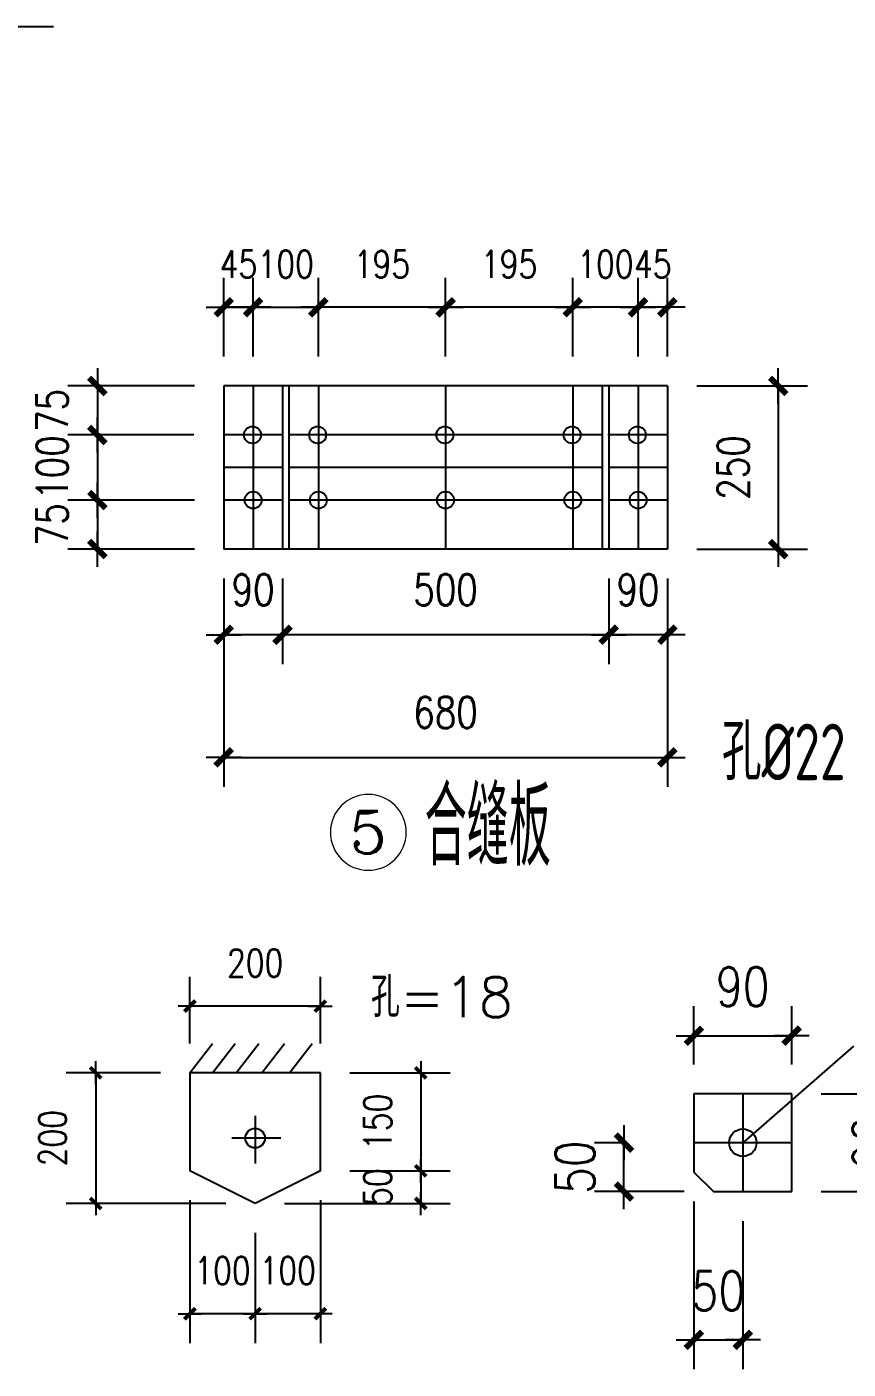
# Model space of a CAD drawing. Header units: millimetres. Extents: x 2451220 to 4527627, y -5186613 to -1639140.
# Drawn here: x 2503333 to 2505851, y -1784769 to -1780656 of the extents above; entities that cross this region are included whole.
import ezdxf
from ezdxf.enums import TextEntityAlignment as Align

# ---------------------------------------------------------------- set-up
doc = ezdxf.new("R2010")
doc.units = ezdxf.units.MM
doc.header["$LTSCALE"] = 1000
doc.header["$PDMODE"] = 34
doc.linetypes.add('CENTER', pattern=[50.8, 31.75, -6.35, 6.35, -6.35])
doc.layers.add('轴线层', color=1, linetype='CENTER', lineweight=15)
doc.layers.add('钢架', color=7, linetype='Continuous', lineweight=25)
doc.styles.add('COMPLEX', font='COMPLEX')
doc.styles.add('DIM_FONT', font='simplex.shx', dxfattribs={"width": 0.8, "bigfont": 'hztxt.shx'})
doc.styles.add('hz', font='gbenor.shx', dxfattribs={"width": 0.75, "height": 100, "bigfont": 'gbcbig.shx'})
doc.styles.get("Standard").update_dxf_attribs({"font": 'txt', "bigfont": 'gbcbig.shx'})
doc.styles.add('TSSD_Label', font='Tssdeng.shx', dxfattribs={"width": 0.7, "bigfont": 'hztxt.shx'})
doc.dimstyles.new('WGH(2)', dxfattribs={"dimscale": 1.2, "dimtxt": 100, "dimasz": 0.5, "dimexe": 75, "dimexo": 75, "dimgap": 75, "dimtad": 1, "dimdec": 0, "dimlfac": 0.5, "dimzin": 0, "dimdsep": 46, "dimtxsty": 'DIM_FONT', "dimblk1": '_DIMX', "dimblk2": '_DIMX', "dimsah": 1, "dimcen": 0.09, "dimclrd": 3, "dimclre": 3, "dimclrt": 7, "dimadec": 0, "dimazin": 0, "dimtfac": 1, "dimtdec": 0, "dimtix": 1, "dimtmove": 2, "dimatfit": 3, "dimldrblk": '_DIMX', "dimfxl": 1, "dimtolj": 1, "dimtzin": 0, "dimarcsym": 0})
doc.dimstyles.new('WGH(3)', dxfattribs={"dimscale": 1.2, "dimtxt": 100, "dimasz": 0.3, "dimexe": 75, "dimexo": 75, "dimgap": 75, "dimtad": 1, "dimdec": 0, "dimlfac": 0.333333, "dimzin": 0, "dimdsep": 46, "dimtxsty": 'DIM_FONT', "dimblk1": '_DIMX', "dimblk2": '_DIMX', "dimsah": 1, "dimcen": 0.09, "dimclrd": 3, "dimclre": 3, "dimclrt": 7, "dimazin": 0, "dimtfac": 1, "dimtdec": 0, "dimtix": 1, "dimtmove": 2, "dimatfit": 3, "dimldrblk": '_DIMX', "dimfxl": 1, "dimtolj": 1, "dimtzin": 0, "dimarcsym": 0})

# ---------------------------------------------------------------- blocks, each defined once
blk = doc.blocks.new('_DIMX')
blk.add_line((-150, 0), (150, 0))
at = {"const_width": 50}
blk.add_lwpolyline([(-70, -70), (70, 70)], dxfattribs=at)
blk = doc.blocks.new('*D2990')
at = {"color": 3, "lineweight": -2}
for p, q in [((2505207.1, -1781666.4), (2505207.1, -1781425.6)), ((2505297.1, -1781666.4), (2505297.1, -1781425.6)), ((2505206.8, -1781515.6), (2505206.4, -1781515.6)), ((2505297.1, -1781515.6), (2505207.1, -1781515.6)), ((2505297.5, -1781515.6), (2505297.8, -1781515.6))]:
    blk.add_line(p, q, dxfattribs=at)
at = {"layer": 'Defpoints', "color": 0}
for p in [(2505207.1, -1781515.6), (2505207.1, -1781756.4), (2505297.1, -1781756.4)]:
    blk.add_point(p, dxfattribs=at)
at = {"color": 3, "lineweight": -2, "xscale": 0.36, "yscale": 0.36, "zscale": 0.36}
blk.add_blockref('_DIMX', (2505207.1, -1781515.6), dxfattribs=at)
at = {"color": 3, "lineweight": -2, "xscale": 0.36, "yscale": 0.36, "zscale": 0.36, "rotation": 180}
blk.add_blockref('_DIMX', (2505297.1, -1781515.6), dxfattribs=at)
at = {"color": 7, "insert": (2505252.1, -1781383.6), "char_height": 84, "attachment_point": 5, "style": 'DIM_FONT'}
blk.add_mtext('\\A1;45', dxfattribs=at)
blk = doc.blocks.new('*D2991')
at = {"color": 3, "lineweight": -2}
for p, q in [((2505007.1, -1781666.4), (2505007.1, -1781425.6)), ((2505207.1, -1781576.4), (2505207.1, -1781425.6)), ((2505006.8, -1781515.6), (2505006.4, -1781515.6)), ((2505207.1, -1781515.6), (2505007.1, -1781515.6)), ((2505207.5, -1781515.6), (2505207.8, -1781515.6))]:
    blk.add_line(p, q, dxfattribs=at)
at = {"layer": 'Defpoints', "color": 0}
for p in [(2505007.1, -1781515.6), (2505207.1, -1781666.4), (2505007.1, -1781756.4)]:
    blk.add_point(p, dxfattribs=at)
at = {"color": 3, "lineweight": -2, "xscale": 0.36, "yscale": 0.36, "zscale": 0.36}
blk.add_blockref('_DIMX', (2505007.1, -1781515.6), dxfattribs=at)
at = {"color": 3, "lineweight": -2, "xscale": 0.36, "yscale": 0.36, "zscale": 0.36, "rotation": 180}
blk.add_blockref('_DIMX', (2505207.1, -1781515.6), dxfattribs=at)
at = {"color": 7, "insert": (2505107.1, -1781383.6), "char_height": 84, "attachment_point": 5, "style": 'DIM_FONT'}
blk.add_mtext('\\A1;100', dxfattribs=at)
blk = doc.blocks.new('*D2992')
at = {"color": 3, "lineweight": -2}
for p, q in [((2504617.1, -1781666.4), (2504617.1, -1781425.6)), ((2505007.1, -1781666.4), (2505007.1, -1781425.6)), ((2505006.8, -1781515.6), (2504617.5, -1781515.6))]:
    blk.add_line(p, q, dxfattribs=at)
at = {"layer": 'Defpoints', "color": 0}
for p in [(2504617.1, -1781515.6), (2504617.1, -1781756.4), (2505007.1, -1781756.4)]:
    blk.add_point(p, dxfattribs=at)
at = {"color": 3, "lineweight": -2, "xscale": 0.36, "yscale": 0.36, "zscale": 0.36, "rotation": 180}
blk.add_blockref('_DIMX', (2504617.1, -1781515.6), dxfattribs=at)
at = {"color": 3, "lineweight": -2, "xscale": 0.36, "yscale": 0.36, "zscale": 0.36}
blk.add_blockref('_DIMX', (2505007.1, -1781515.6), dxfattribs=at)
at = {"color": 7, "insert": (2504812.1, -1781383.6), "char_height": 84, "attachment_point": 5, "style": 'DIM_FONT'}
blk.add_mtext('\\A1;195', dxfattribs=at)
blk = doc.blocks.new('*D2993')
at = {"color": 3, "lineweight": -2}
for p, q in [((2503937.1, -1781666.4), (2503937.1, -1781425.6)), ((2504027.1, -1781666.4), (2504027.1, -1781425.6)), ((2503936.8, -1781515.6), (2503936.4, -1781515.6)), ((2504027.1, -1781515.6), (2503937.1, -1781515.6)), ((2504027.5, -1781515.6), (2504027.8, -1781515.6))]:
    blk.add_line(p, q, dxfattribs=at)
at = {"layer": 'Defpoints', "color": 0}
for p in [(2503937.1, -1781515.6), (2503937.1, -1781756.4), (2504027.1, -1781756.4)]:
    blk.add_point(p, dxfattribs=at)
at = {"color": 3, "lineweight": -2, "xscale": 0.36, "yscale": 0.36, "zscale": 0.36}
blk.add_blockref('_DIMX', (2503937.1, -1781515.6), dxfattribs=at)
at = {"color": 3, "lineweight": -2, "xscale": 0.36, "yscale": 0.36, "zscale": 0.36, "rotation": 180}
blk.add_blockref('_DIMX', (2504027.1, -1781515.6), dxfattribs=at)
at = {"color": 7, "insert": (2503982.1, -1781383.6), "char_height": 84, "attachment_point": 5, "style": 'DIM_FONT'}
blk.add_mtext('\\A1;45', dxfattribs=at)
blk = doc.blocks.new('*D2994')
at = {"color": 3, "lineweight": -2}
for p, q in [((2505387.1, -1781756.4), (2505726.9, -1781756.4)), ((2505636.9, -1781756.8), (2505636.9, -1782256.1)), ((2505387.1, -1782256.4), (2505726.9, -1782256.4))]:
    blk.add_line(p, q, dxfattribs=at)
at = {"layer": 'Defpoints', "color": 0}
for p in [(2505297.1, -1781756.4), (2505297.1, -1782256.4), (2505636.9, -1782256.4)]:
    blk.add_point(p, dxfattribs=at)
at = {"color": 3, "lineweight": -2, "xscale": 0.36, "yscale": 0.36, "zscale": 0.36}
for p, rotation in [((2505636.9, -1781756.4), 90), ((2505636.9, -1782256.4), 270)]:
    blk.add_blockref('_DIMX', p, dxfattribs=dict(at, rotation=rotation))
at = {"color": 7, "insert": (2505498.9, -1782006.4), "char_height": 96, "attachment_point": 5, "rotation": 90, "style": 'DIM_FONT'}
blk.add_mtext('\\A1;250', dxfattribs=at)
blk = doc.blocks.new('*D960')
at = {"color": 3, "lineweight": -2}
for p, q in [((2505117.1, -1782346.4), (2505117.1, -1782608.8)), ((2505297.1, -1782346.4), (2505297.1, -1782608.8)), ((2505116.8, -1782518.8), (2505116.4, -1782518.8)), ((2505297.1, -1782518.8), (2505117.1, -1782518.8)), ((2505297.5, -1782518.8), (2505297.8, -1782518.8))]:
    blk.add_line(p, q, dxfattribs=at)
at = {"layer": 'Defpoints', "color": 0}
for p in [(2505117.1, -1782256.4), (2505297.1, -1782256.4), (2505117.1, -1782518.8)]:
    blk.add_point(p, dxfattribs=at)
at = {"color": 3, "lineweight": -2, "xscale": 0.36, "yscale": 0.36, "zscale": 0.36}
blk.add_blockref('_DIMX', (2505117.1, -1782518.8), dxfattribs=at)
at = {"color": 3, "lineweight": -2, "xscale": 0.36, "yscale": 0.36, "zscale": 0.36, "rotation": 180}
blk.add_blockref('_DIMX', (2505297.1, -1782518.8), dxfattribs=at)
at = {"color": 7, "insert": (2505207.1, -1782380.8), "char_height": 96, "attachment_point": 5, "style": 'DIM_FONT'}
blk.add_mtext('\\A1;90', dxfattribs=at)
blk = doc.blocks.new('*D2995')
at = {"color": 3, "lineweight": -2}
for p, q in [((2504117.1, -1782346.4), (2504117.1, -1782608.8)), ((2505117.1, -1782346.4), (2505117.1, -1782608.8)), ((2505116.8, -1782518.8), (2504117.5, -1782518.8))]:
    blk.add_line(p, q, dxfattribs=at)
at = {"layer": 'Defpoints', "color": 0}
for p in [(2504117.1, -1782256.4), (2505117.1, -1782256.4), (2504117.1, -1782518.8)]:
    blk.add_point(p, dxfattribs=at)
at = {"color": 3, "lineweight": -2, "xscale": 0.36, "yscale": 0.36, "zscale": 0.36, "rotation": 180}
blk.add_blockref('_DIMX', (2504117.1, -1782518.8), dxfattribs=at)
at = {"color": 3, "lineweight": -2, "xscale": 0.36, "yscale": 0.36, "zscale": 0.36}
blk.add_blockref('_DIMX', (2505117.1, -1782518.8), dxfattribs=at)
at = {"color": 7, "insert": (2504617.1, -1782380.8), "char_height": 96, "attachment_point": 5, "style": 'DIM_FONT'}
blk.add_mtext('\\A1;500', dxfattribs=at)
blk = doc.blocks.new('*D2996')
at = {"color": 3, "lineweight": -2}
for p, q in [((2503937.1, -1782346.4), (2503937.1, -1782608.8)), ((2504117.1, -1782346.4), (2504117.1, -1782608.8)), ((2503936.8, -1782518.8), (2503936.4, -1782518.8)), ((2504117.1, -1782518.8), (2503937.1, -1782518.8)), ((2504117.5, -1782518.8), (2504117.8, -1782518.8))]:
    blk.add_line(p, q, dxfattribs=at)
at = {"layer": 'Defpoints', "color": 0}
for p in [(2503937.1, -1782256.4), (2504117.1, -1782256.4), (2503937.1, -1782518.8)]:
    blk.add_point(p, dxfattribs=at)
at = {"color": 3, "lineweight": -2, "xscale": 0.36, "yscale": 0.36, "zscale": 0.36}
blk.add_blockref('_DIMX', (2503937.1, -1782518.8), dxfattribs=at)
at = {"color": 3, "lineweight": -2, "xscale": 0.36, "yscale": 0.36, "zscale": 0.36, "rotation": 180}
blk.add_blockref('_DIMX', (2504117.1, -1782518.8), dxfattribs=at)
at = {"color": 7, "insert": (2504027.1, -1782380.8), "char_height": 96, "attachment_point": 5, "style": 'DIM_FONT'}
blk.add_mtext('\\A1;90', dxfattribs=at)
blk = doc.blocks.new('*D2997')
at = {"color": 3, "lineweight": -2}
for p, q in [((2503937.1, -1782346.4), (2503937.1, -1782984.5)), ((2505297.1, -1782346.4), (2505297.1, -1782984.5)), ((2503937.5, -1782894.5), (2505296.8, -1782894.5))]:
    blk.add_line(p, q, dxfattribs=at)
at = {"layer": 'Defpoints', "color": 0}
for p in [(2503937.1, -1782256.4), (2505297.1, -1782256.4), (2505297.1, -1782894.5)]:
    blk.add_point(p, dxfattribs=at)
at = {"color": 3, "lineweight": -2, "xscale": 0.36, "yscale": 0.36, "zscale": 0.36, "rotation": 180}
blk.add_blockref('_DIMX', (2503937.1, -1782894.5), dxfattribs=at)
at = {"color": 3, "lineweight": -2, "xscale": 0.36, "yscale": 0.36, "zscale": 0.36}
blk.add_blockref('_DIMX', (2505297.1, -1782894.5), dxfattribs=at)
at = {"color": 7, "insert": (2504617.1, -1782756.5), "char_height": 96, "attachment_point": 5, "style": 'DIM_FONT'}
blk.add_mtext('\\A1;680', dxfattribs=at)
blk = doc.blocks.new('*D961')
at = {"color": 3, "lineweight": -2}
for p, q in [((2503847.1, -1781756.4), (2503459.6, -1781756.4)), ((2503549.6, -1781756.1), (2503549.6, -1781755.7)), ((2503549.6, -1781756.4), (2503549.6, -1781906.7)), ((2503845, -1781906.7), (2503459.6, -1781906.7)), ((2503549.6, -1781907), (2503549.6, -1781907.4))]:
    blk.add_line(p, q, dxfattribs=at)
at = {"layer": 'Defpoints', "color": 0}
for p in [(2503937.1, -1781756.4), (2503549.6, -1781906.7), (2503935, -1781906.7)]:
    blk.add_point(p, dxfattribs=at)
at = {"color": 3, "lineweight": -2, "xscale": 0.36, "yscale": 0.36, "zscale": 0.36}
for p, rotation in [((2503549.6, -1781756.4), 270), ((2503549.6, -1781906.7), 90)]:
    blk.add_blockref('_DIMX', p, dxfattribs=dict(at, rotation=rotation))
at = {"color": 7, "insert": (2503411.6, -1781831.6), "char_height": 96, "attachment_point": 5, "rotation": 90, "style": 'DIM_FONT'}
blk.add_mtext('\\A1;75', dxfattribs=at)
blk = doc.blocks.new('*D2998')
at = {"color": 3, "lineweight": -2}
for p, q in [((2503845, -1781906.7), (2503459.6, -1781906.7)), ((2503549.6, -1781906.3), (2503549.6, -1781906)), ((2503549.6, -1781906.7), (2503549.6, -1782106.4)), ((2503847.1, -1782106.4), (2503459.6, -1782106.4)), ((2503549.6, -1782106.8), (2503549.6, -1782107.2))]:
    blk.add_line(p, q, dxfattribs=at)
at = {"layer": 'Defpoints', "color": 0}
for p in [(2503935, -1781906.7), (2503549.6, -1782106.4), (2503937.1, -1782106.4)]:
    blk.add_point(p, dxfattribs=at)
at = {"color": 3, "lineweight": -2, "xscale": 0.36, "yscale": 0.36, "zscale": 0.36}
for p, rotation in [((2503549.6, -1781906.7), 270), ((2503549.6, -1782106.4), 90)]:
    blk.add_blockref('_DIMX', p, dxfattribs=dict(at, rotation=rotation))
at = {"color": 7, "insert": (2503411.6, -1782006.6), "char_height": 96, "attachment_point": 5, "rotation": 90, "style": 'DIM_FONT'}
blk.add_mtext('\\A1;100', dxfattribs=at)
blk = doc.blocks.new('*D2999')
at = {"color": 3, "lineweight": -2}
for p, q in [((2503847.1, -1782106.4), (2503459.6, -1782106.4)), ((2503549.6, -1782106.1), (2503549.6, -1782105.7)), ((2503549.6, -1782106.4), (2503549.6, -1782256.4)), ((2503847.1, -1782256.4), (2503459.6, -1782256.4)), ((2503549.6, -1782256.8), (2503549.6, -1782257.2))]:
    blk.add_line(p, q, dxfattribs=at)
at = {"layer": 'Defpoints', "color": 0}
for p in [(2503937.1, -1782106.4), (2503549.6, -1782256.4), (2503937.1, -1782256.4)]:
    blk.add_point(p, dxfattribs=at)
at = {"color": 3, "lineweight": -2, "xscale": 0.36, "yscale": 0.36, "zscale": 0.36}
for p, rotation in [((2503549.6, -1782106.4), 270), ((2503549.6, -1782256.4), 90)]:
    blk.add_blockref('_DIMX', p, dxfattribs=dict(at, rotation=rotation))
at = {"color": 7, "insert": (2503411.6, -1782181.4), "char_height": 96, "attachment_point": 5, "rotation": 90, "style": 'DIM_FONT'}
blk.add_mtext('\\A1;75', dxfattribs=at)
blk = doc.blocks.new('*D3000')
at = {"color": 3, "lineweight": -2}
for p, q in [((2504027.1, -1781576.4), (2504027.1, -1781425.6)), ((2504227.1, -1781666.4), (2504227.1, -1781425.6)), ((2504026.8, -1781515.6), (2504026.4, -1781515.6)), ((2504027.1, -1781515.6), (2504227.1, -1781515.6)), ((2504227.5, -1781515.6), (2504227.8, -1781515.6))]:
    blk.add_line(p, q, dxfattribs=at)
at = {"layer": 'Defpoints', "color": 0}
for p in [(2504227.1, -1781515.6), (2504027.1, -1781666.4), (2504227.1, -1781756.4)]:
    blk.add_point(p, dxfattribs=at)
at = {"color": 3, "lineweight": -2, "xscale": 0.36, "yscale": 0.36, "zscale": 0.36}
blk.add_blockref('_DIMX', (2504027.1, -1781515.6), dxfattribs=at)
at = {"color": 3, "lineweight": -2, "xscale": 0.36, "yscale": 0.36, "zscale": 0.36, "rotation": 180}
blk.add_blockref('_DIMX', (2504227.1, -1781515.6), dxfattribs=at)
at = {"color": 7, "insert": (2504127.1, -1781383.6), "char_height": 84, "attachment_point": 5, "style": 'DIM_FONT'}
blk.add_mtext('\\A1;100', dxfattribs=at)
blk = doc.blocks.new('*D962')
at = {"color": 3, "lineweight": -2}
for p, q in [((2504227.1, -1781666.4), (2504227.1, -1781425.6)), ((2504617.1, -1781666.4), (2504617.1, -1781425.6)), ((2504616.8, -1781515.6), (2504227.5, -1781515.6))]:
    blk.add_line(p, q, dxfattribs=at)
at = {"layer": 'Defpoints', "color": 0}
for p in [(2504227.1, -1781515.6), (2504227.1, -1781756.4), (2504617.1, -1781756.4)]:
    blk.add_point(p, dxfattribs=at)
at = {"color": 3, "lineweight": -2, "xscale": 0.36, "yscale": 0.36, "zscale": 0.36, "rotation": 180}
blk.add_blockref('_DIMX', (2504227.1, -1781515.6), dxfattribs=at)
at = {"color": 3, "lineweight": -2, "xscale": 0.36, "yscale": 0.36, "zscale": 0.36}
blk.add_blockref('_DIMX', (2504617.1, -1781515.6), dxfattribs=at)
at = {"color": 7, "insert": (2504422.1, -1781383.6), "char_height": 84, "attachment_point": 5, "style": 'DIM_FONT'}
blk.add_mtext('\\A1;195', dxfattribs=at)
blk = doc.blocks.new('轴线标号')
at = {"lineweight": 13}
blk.add_circle((0, 0), 0.5, dxfattribs=at)
at = {"layer": '钢架', "lineweight": 13, "style": 'COMPLEX', "width": 1.041667}
blk.add_attdef('A', text='', height=0.56, dxfattribs=at).set_placement((-0.25, -0.28), (0.25, -0.28), align=Align.FIT)
blk = doc.blocks.new('*D3008')
at = {"color": 3, "lineweight": -2}
for p, q in [((2505378.2, -1783834.8), (2505378.2, -1783657)), ((2505678.2, -1783834.8), (2505678.2, -1783657)), ((2505377.8, -1783747), (2505377.5, -1783747)), ((2505378.2, -1783747), (2505678.2, -1783747)), ((2505678.6, -1783747), (2505678.9, -1783747))]:
    blk.add_line(p, q, dxfattribs=at)
at = {"layer": 'Defpoints', "color": 0}
for p in [(2505678.2, -1783747), (2505378.2, -1783924.8), (2505678.2, -1783924.8)]:
    blk.add_point(p, dxfattribs=at)
at = {"color": 3, "lineweight": -2, "xscale": 0.36, "yscale": 0.36, "zscale": 0.36}
blk.add_blockref('_DIMX', (2505378.2, -1783747), dxfattribs=at)
at = {"color": 3, "lineweight": -2, "xscale": 0.36, "yscale": 0.36, "zscale": 0.36, "rotation": 180}
blk.add_blockref('_DIMX', (2505678.2, -1783747), dxfattribs=at)
at = {"color": 7, "insert": (2505528.2, -1783597), "char_height": 120, "attachment_point": 5, "style": 'DIM_FONT'}
blk.add_mtext('\\A1;90', dxfattribs=at)
blk = doc.blocks.new('*D3009')
at = {"color": 3, "lineweight": -2}
for p, q in [((2505768.2, -1783924.8), (2506164.9, -1783924.8)), ((2506074.9, -1783924.5), (2506074.9, -1783924.1)), ((2506074.9, -1783924.8), (2506074.9, -1784224.8)), ((2505768.2, -1784224.8), (2506164.9, -1784224.8)), ((2506074.9, -1784225.2), (2506074.9, -1784225.6))]:
    blk.add_line(p, q, dxfattribs=at)
at = {"layer": 'Defpoints', "color": 0}
for p in [(2505678.2, -1783924.8), (2505678.2, -1784224.8), (2506074.9, -1784224.8)]:
    blk.add_point(p, dxfattribs=at)
at = {"color": 3, "lineweight": -2, "xscale": 0.36, "yscale": 0.36, "zscale": 0.36}
for p, rotation in [((2506074.9, -1783924.8), 270), ((2506074.9, -1784224.8), 90)]:
    blk.add_blockref('_DIMX', p, dxfattribs=dict(at, rotation=rotation))
at = {"color": 7, "insert": (2505924.9, -1784074.8), "char_height": 120, "attachment_point": 5, "rotation": 90, "style": 'DIM_FONT'}
blk.add_mtext('\\A1;90', dxfattribs=at)
blk = doc.blocks.new('*D964')
at = {"color": 3, "lineweight": -2}
for p, q in [((2505172.1, -1784074.8), (2505073.8, -1784074.8)), ((2505163.8, -1784074.5), (2505163.8, -1784074.1)), ((2505163.8, -1784224.8), (2505163.8, -1784074.8)), ((2505348.2, -1784224.8), (2505073.8, -1784224.8)), ((2505163.8, -1784225.2), (2505163.8, -1784225.6))]:
    blk.add_line(p, q, dxfattribs=at)
at = {"layer": 'Defpoints', "color": 0}
for p in [(2505163.8, -1784074.8), (2505262.1, -1784074.8), (2505438.2, -1784224.8)]:
    blk.add_point(p, dxfattribs=at)
at = {"color": 3, "lineweight": -2, "xscale": 0.36, "yscale": 0.36, "zscale": 0.36}
for p, rotation in [((2505163.8, -1784074.8), 270), ((2505163.8, -1784224.8), 90)]:
    blk.add_blockref('_DIMX', p, dxfattribs=dict(at, rotation=rotation))
at = {"color": 7, "insert": (2505013.8, -1784149.8), "char_height": 120, "attachment_point": 5, "rotation": 90, "style": 'DIM_FONT'}
blk.add_mtext('\\A1;50', dxfattribs=at)
blk = doc.blocks.new('*D965')
at = {"color": 3, "lineweight": -2}
for p, q in [((2505378.2, -1784254.8), (2505378.2, -1784768.6)), ((2505528.2, -1784314.8), (2505528.2, -1784768.6)), ((2505377.8, -1784678.6), (2505377.5, -1784678.6)), ((2505378.2, -1784678.6), (2505528.2, -1784678.6)), ((2505528.6, -1784678.6), (2505528.9, -1784678.6))]:
    blk.add_line(p, q, dxfattribs=at)
at = {"layer": 'Defpoints', "color": 0}
for p in [(2505378.2, -1784164.8), (2505528.2, -1784224.8), (2505528.2, -1784678.6)]:
    blk.add_point(p, dxfattribs=at)
at = {"color": 3, "lineweight": -2, "xscale": 0.36, "yscale": 0.36, "zscale": 0.36}
blk.add_blockref('_DIMX', (2505378.2, -1784678.6), dxfattribs=at)
at = {"color": 3, "lineweight": -2, "xscale": 0.36, "yscale": 0.36, "zscale": 0.36, "rotation": 180}
blk.add_blockref('_DIMX', (2505528.2, -1784678.6), dxfattribs=at)
at = {"color": 7, "insert": (2505453.2, -1784528.6), "char_height": 120, "attachment_point": 5, "style": 'DIM_FONT'}
blk.add_mtext('\\A1;50', dxfattribs=at)
blk = doc.blocks.new('*D3010')
at = {"color": 3, "lineweight": -2}
for p, q in [((2503833.3, -1783771), (2503833.3, -1783566.5)), ((2504233.3, -1783771), (2504233.3, -1783566.5)), ((2504233, -1783656.5), (2503833.5, -1783656.5))]:
    blk.add_line(p, q, dxfattribs=at)
at = {"layer": 'Defpoints', "color": 0}
for p in [(2503833.3, -1783656.5), (2503833.3, -1783861), (2504233.3, -1783861)]:
    blk.add_point(p, dxfattribs=at)
at = {"color": 3, "lineweight": -2, "xscale": 0.24, "yscale": 0.24, "zscale": 0.24, "rotation": 180}
blk.add_blockref('_DIMX', (2503833.3, -1783656.5), dxfattribs=at)
at = {"color": 3, "lineweight": -2, "xscale": 0.24, "yscale": 0.24, "zscale": 0.24}
blk.add_blockref('_DIMX', (2504233.3, -1783656.5), dxfattribs=at)
at = {"color": 7, "insert": (2504033.3, -1783524.5), "char_height": 84, "attachment_point": 5, "style": 'DIM_FONT'}
blk.add_mtext('\\A1;200', dxfattribs=at)
blk = doc.blocks.new('*D3011')
at = {"color": 3, "lineweight": -2}
for p, q in [((2504323.3, -1783861), (2504630.9, -1783861)), ((2504540.9, -1783860.7), (2504540.9, -1783860.5)), ((2504540.9, -1783861), (2504540.9, -1784161)), ((2504323.3, -1784161), (2504630.9, -1784161)), ((2504540.9, -1784161.2), (2504540.9, -1784161.5))]:
    blk.add_line(p, q, dxfattribs=at)
at = {"layer": 'Defpoints', "color": 0}
for p in [(2504233.3, -1783861), (2504233.3, -1784161), (2504540.9, -1784161)]:
    blk.add_point(p, dxfattribs=at)
at = {"color": 3, "lineweight": -2, "xscale": 0.24, "yscale": 0.24, "zscale": 0.24}
for p, rotation in [((2504540.9, -1783861), 270), ((2504540.9, -1784161), 90)]:
    blk.add_blockref('_DIMX', p, dxfattribs=dict(at, rotation=rotation))
at = {"color": 7, "insert": (2504408.9, -1784011), "char_height": 84, "attachment_point": 5, "rotation": 90, "style": 'DIM_FONT'}
blk.add_mtext('\\A1;150', dxfattribs=at)
blk = doc.blocks.new('*D3012')
at = {"color": 3, "lineweight": -2}
for p, q in [((2504323.3, -1784161), (2504630.9, -1784161)), ((2504540.9, -1784160.7), (2504540.9, -1784160.5)), ((2504540.9, -1784161), (2504540.9, -1784261)), ((2504123.3, -1784261), (2504630.9, -1784261)), ((2504540.9, -1784261.2), (2504540.9, -1784261.5))]:
    blk.add_line(p, q, dxfattribs=at)
at = {"layer": 'Defpoints', "color": 0}
for p in [(2504233.3, -1784161), (2504033.3, -1784261), (2504540.9, -1784261)]:
    blk.add_point(p, dxfattribs=at)
at = {"color": 3, "lineweight": -2, "xscale": 0.24, "yscale": 0.24, "zscale": 0.24}
for p, rotation in [((2504540.9, -1784161), 270), ((2504540.9, -1784261), 90)]:
    blk.add_blockref('_DIMX', p, dxfattribs=dict(at, rotation=rotation))
at = {"color": 7, "insert": (2504408.9, -1784211), "char_height": 84, "attachment_point": 5, "rotation": 90, "style": 'DIM_FONT'}
blk.add_mtext('\\A1;50', dxfattribs=at)
blk = doc.blocks.new('*D3013')
at = {"color": 3, "lineweight": -2}
for p, q in [((2503743.3, -1783861), (2503454.5, -1783861)), ((2503544.5, -1783861.2), (2503544.5, -1784260.7)), ((2503943.3, -1784261), (2503454.5, -1784261))]:
    blk.add_line(p, q, dxfattribs=at)
at = {"layer": 'Defpoints', "color": 0}
for p in [(2503833.3, -1783861), (2503544.5, -1784261), (2504033.3, -1784261)]:
    blk.add_point(p, dxfattribs=at)
at = {"color": 3, "lineweight": -2, "xscale": 0.24, "yscale": 0.24, "zscale": 0.24}
for p, rotation in [((2503544.5, -1783861), 90), ((2503544.5, -1784261), 270)]:
    blk.add_blockref('_DIMX', p, dxfattribs=dict(at, rotation=rotation))
at = {"color": 7, "insert": (2503412.5, -1784061), "char_height": 84, "attachment_point": 5, "rotation": 90, "style": 'DIM_FONT'}
blk.add_mtext('\\A1;200', dxfattribs=at)
blk = doc.blocks.new('*D966')
at = {"color": 3, "lineweight": -2}
for p, q in [((2504233.3, -1784251), (2504233.3, -1784688.7)), ((2504033.3, -1784351), (2504033.3, -1784688.7)), ((2504033, -1784598.7), (2504032.8, -1784598.7)), ((2504233.3, -1784598.7), (2504033.3, -1784598.7)), ((2504233.5, -1784598.7), (2504233.7, -1784598.7))]:
    blk.add_line(p, q, dxfattribs=at)
at = {"layer": 'Defpoints', "color": 0}
for p in [(2504233.3, -1784161), (2504033.3, -1784261), (2504033.3, -1784598.7)]:
    blk.add_point(p, dxfattribs=at)
at = {"color": 3, "lineweight": -2, "xscale": 0.24, "yscale": 0.24, "zscale": 0.24}
blk.add_blockref('_DIMX', (2504033.3, -1784598.7), dxfattribs=at)
at = {"color": 3, "lineweight": -2, "xscale": 0.24, "yscale": 0.24, "zscale": 0.24, "rotation": 180}
blk.add_blockref('_DIMX', (2504233.3, -1784598.7), dxfattribs=at)
at = {"color": 7, "insert": (2504133.3, -1784466.7), "char_height": 84, "attachment_point": 5, "style": 'DIM_FONT'}
blk.add_mtext('\\A1;100', dxfattribs=at)
blk = doc.blocks.new('*D967')
at = {"color": 3, "lineweight": -2}
for p, q in [((2503833.3, -1784251), (2503833.3, -1784688.7)), ((2504033.3, -1784351), (2504033.3, -1784688.7)), ((2503833, -1784598.7), (2503832.8, -1784598.7)), ((2504033.3, -1784598.7), (2503833.3, -1784598.7)), ((2504033.5, -1784598.7), (2504033.7, -1784598.7))]:
    blk.add_line(p, q, dxfattribs=at)
at = {"layer": 'Defpoints', "color": 0}
for p in [(2503833.3, -1784161), (2504033.3, -1784261), (2503833.3, -1784598.7)]:
    blk.add_point(p, dxfattribs=at)
at = {"color": 3, "lineweight": -2, "xscale": 0.24, "yscale": 0.24, "zscale": 0.24}
blk.add_blockref('_DIMX', (2503833.3, -1784598.7), dxfattribs=at)
at = {"color": 3, "lineweight": -2, "xscale": 0.24, "yscale": 0.24, "zscale": 0.24, "rotation": 180}
blk.add_blockref('_DIMX', (2504033.3, -1784598.7), dxfattribs=at)
at = {"color": 7, "insert": (2503933.3, -1784466.7), "char_height": 84, "attachment_point": 5, "style": 'DIM_FONT'}
blk.add_mtext('\\A1;100', dxfattribs=at)

msp = doc.modelspace()

# ---------------------------------------------------------------- linework, layer by layer
for p, q in [((2503415.2, -1780656.5), (2502788, -1780656.5)), ((2505297.1, -1781756.4), (2503937.1, -1781756.4)), ((2503937.1, -1781756.4), (2503937.1, -1782256.4)), ((2504027.1, -1781756.4), (2504027.1, -1782256.4)), ((2504117.1, -1781756.4), (2504117.1, -1782256.4)), ((2504137.1, -1781756.4), (2504137.1, -1782256.4)), ((2504227.1, -1781756.4), (2504227.1, -1782256.4)), ((2504617.1, -1781756.4), (2504617.1, -1782256.4)), ((2505007.1, -1781756.4), (2505007.1, -1782256.4)), ((2505097.1, -1781756.4), (2505097.1, -1782256.4)), ((2505117.1, -1781756.4), (2505117.1, -1782256.4)), ((2505207.1, -1781756.4), (2505207.1, -1782256.4)), ((2505297.1, -1781756.4), (2505297.1, -1782256.4)), ((2504115, -1781906.7), (2503935, -1781906.7)), ((2505095, -1781906.7), (2504135, -1781906.7)), ((2505295, -1781906.7), (2505115, -1781906.7)), ((2504117.1, -1782006.4), (2503937.1, -1782006.4)), ((2505097.1, -1782006.4), (2504137.1, -1782006.4)), ((2505297.1, -1782006.4), (2505117.1, -1782006.4)), ((2504117.1, -1782106.4), (2503937.1, -1782106.4)), ((2505097.1, -1782106.4), (2504137.1, -1782106.4)), ((2505297.1, -1782106.4), (2505117.1, -1782106.4)), ((2505297.1, -1782256.4), (2503937.1, -1782256.4)), ((2503833.3, -1783861), (2503903, -1783771.3)), ((2503902.9, -1783861), (2503972.6, -1783771.3)), ((2503975, -1783861), (2504044.7, -1783771.3)), ((2504053.7, -1783861), (2504123.5, -1783771.3)), ((2504138.7, -1783861), (2504208.4, -1783771.3)), ((2505867.3, -1783779), (2505528.2, -1784074.8)), ((2504233.3, -1783861), (2503833.3, -1783861)), ((2503833.3, -1783861), (2503833.3, -1784161)), ((2504233.3, -1784061), (2504233.3, -1783861)), ((2504233.3, -1784161), (2504233.3, -1783861)), ((2504033.3, -1783992.3), (2504033.3, -1784139)), ((2504112.1, -1784061), (2503961.7, -1784061)), ((2504033.3, -1784261), (2503833.3, -1784161)), ((2504233.3, -1784161), (2504033.3, -1784261))]:
    msp.add_line(p, q)
at = {"color": 1}
for p, q in [((2505378.2, -1783924.8), (2505378.2, -1784164.8)), ((2505678.2, -1783924.8), (2505378.2, -1783924.8)), ((2505528.2, -1783924.8), (2505528.2, -1784224.8)), ((2505678.2, -1784224.8), (2505678.2, -1783924.8)), ((2505678.2, -1784074.8), (2505378.2, -1784074.8)), ((2505378.2, -1784164.8), (2505438.2, -1784224.8)), ((2505438.2, -1784224.8), (2505678.2, -1784224.8))]:
    msp.add_line(p, q, dxfattribs=at)
for centre, radius in [((2504025, -1781906.7), 26), ((2504225, -1781906.7), 26), ((2504615, -1781906.7), 26), ((2505005, -1781906.7), 26), ((2505205, -1781906.7), 26), ((2504027.1, -1782106.4), 26), ((2504227.1, -1782106.4), 26), ((2504617.1, -1782106.4), 26), ((2505007.1, -1782106.4), 26), ((2505207.1, -1782106.4), 26), ((2504033.3, -1784061), 30)]:
    msp.add_circle(centre, radius)
msp.add_circle((2505528.2, -1784074.8), 42, dxfattribs=at)

# ---------------------------------------------------------------- block references
ref = msp.add_blockref('轴线标号', (2504380.3, -1783124.2), dxfattribs=dict(xscale=-232.4988107294776, yscale=232.4988107294776, zscale=232.4988107293054))
ref.add_attrib('A', '5', dxfattribs={"layer": '钢架', "lineweight": 13, "height": 130.2, "style": 'COMPLEX', "width": 1.339286}).set_placement((2504322.1, -1783189.3), (2504438.4, -1783189.3), align=Align.FIT)

# ---------------------------------------------------------------- texts
at = {"color": 0, "style": 'TSSD_Label', "width": 0.7}
msp.add_text('孔%%C22', height=173.11, dxfattribs=at).set_placement((2505843.6, -1783016.2), align=Align.BOTTOM_RIGHT)
at = {"layer": '轴线层', "color": 4, "linetype": 'ByBlock', "insert": (2504388.7, -1783567.4), "char_height": 122.5, "attachment_point": 1}
msp.add_mtext_dynamic_manual_height_columns('孔=18', width=1506.743, gutter_width=12.5, heights=[336], dxfattribs=at)
at = {"layer": '钢架', "lineweight": 13, "insert": (2504553, -1782987.1), "char_height": 238.88, "width": 978.981, "attachment_point": 1, "style": 'hz'}
msp.add_mtext('合缝板', dxfattribs=at)

# ---------------------------------------------------------------- dimensions: what is measured, and where the dimension line sits
for base, p1, p2, override, picture, middle in [((2503937.1, -1781515.6), (2504027.1, -1781756.4), (2503937.1, -1781756.4), {"dimtxt": 70, "dimasz": 0.3}, '*D2993', (2503982.1, -1781383.6)), ((2504227.1, -1781515.6), (2504617.1, -1781756.4), (2504227.1, -1781756.4), {"dimtxt": 70, "dimasz": 0.3}, '*D962', (2504422.1, -1781383.6)), ((2504617.1, -1781515.6), (2505007.1, -1781756.4), (2504617.1, -1781756.4), {"dimtxt": 70, "dimasz": 0.3}, '*D2992', (2504812.1, -1781383.6)), ((2505007.1, -1781515.6), (2505207.1, -1781666.4), (2505007.1, -1781756.4), {"dimtxt": 70, "dimasz": 0.3}, '*D2991', (2505107.1, -1781383.6)), ((2505207.1, -1781515.6), (2505297.1, -1781756.4), (2505207.1, -1781756.4), {"dimtxt": 70, "dimasz": 0.3}, '*D2990', (2505252.1, -1781383.6)), ((2503937.1, -1782518.8), (2504117.1, -1782256.4), (2503937.1, -1782256.4), {"dimtxt": 80, "dimasz": 0.3}, '*D2996', (2504027.1, -1782380.8)), ((2505297.1, -1782894.5), (2503937.1, -1782256.4), (2505297.1, -1782256.4), {"dimtxt": 80, "dimasz": 0.3}, '*D2997', (2504617.1, -1782756.5)), ((2504117.1, -1782518.8), (2505117.1, -1782256.4), (2504117.1, -1782256.4), {"dimtxt": 80, "dimasz": 0.3}, '*D2995', (2504617.1, -1782380.8)), ((2505117.1, -1782518.8), (2505297.1, -1782256.4), (2505117.1, -1782256.4), {"dimtxt": 80, "dimasz": 0.3}, '*D960', (2505207.1, -1782380.8)), ((2503833.3, -1783656.5), (2504233.3, -1783861), (2503833.3, -1783861), {"dimtxt": 70, "dimasz": 0.2}, '*D3010', (2504033.3, -1783524.5)), ((2503833.3, -1784598.7), (2504033.3, -1784261), (2503833.3, -1784161), {"dimtxt": 70, "dimasz": 0.2}, '*D967', (2503933.3, -1784466.7)), ((2504033.3, -1784598.7), (2504233.3, -1784161), (2504033.3, -1784261), {"dimtxt": 70, "dimasz": 0.2}, '*D966', (2504133.3, -1784466.7))]:
    dim = msp.add_linear_dim(base=base, p1=p1, p2=p2, dimstyle='WGH(2)', override=override)
    dim.commit()
    dim.dimension.update_dxf_attribs({"geometry": picture, "text_midpoint": middle})
for base, p1, p2, angle, override, picture, middle in [((2504227.1, -1781515.6), (2504027.1, -1781666.4), (2504227.1, -1781756.4), 180, {"dimtxt": 70, "dimasz": 0.3}, '*D3000', (2504127.1, -1781383.6)), ((2503549.6, -1781906.7), (2503937.1, -1781756.4), (2503935, -1781906.7), 270, {"dimtxt": 80, "dimasz": 0.3}, '*D961', (2503411.6, -1781831.6)), ((2505636.9, -1782256.4), (2505297.1, -1781756.4), (2505297.1, -1782256.4), 270, {"dimtxt": 80, "dimasz": 0.3}, '*D2994', (2505498.9, -1782006.4)), ((2503549.6, -1782106.4), (2503935, -1781906.7), (2503937.1, -1782106.4), 270, {"dimtxt": 80, "dimasz": 0.3}, '*D2998', (2503411.6, -1782006.6)), ((2503549.6, -1782256.4), (2503937.1, -1782106.4), (2503937.1, -1782256.4), 270, {"dimtxt": 80, "dimasz": 0.3}, '*D2999', (2503411.6, -1782181.4)), ((2503544.5, -1784261), (2503833.3, -1783861), (2504033.3, -1784261), 270, {"dimtxt": 70, "dimasz": 0.2}, '*D3013', (2503412.5, -1784061)), ((2504540.9, -1784161), (2504233.3, -1783861), (2504233.3, -1784161), 270, {"dimtxt": 70, "dimasz": 0.2}, '*D3011', (2504408.9, -1784011)), ((2504540.9, -1784261), (2504233.3, -1784161), (2504033.3, -1784261), 270, {"dimtxt": 70, "dimasz": 0.2}, '*D3012', (2504408.9, -1784211))]:
    dim = msp.add_linear_dim(base=base, p1=p1, p2=p2, angle=angle, dimstyle='WGH(2)', override=override)
    dim.commit()
    dim.dimension.update_dxf_attribs({"geometry": picture, "text_midpoint": middle})
at = {"color": 1}
dim = msp.add_linear_dim(base=(2505678.2, -1783747), p1=(2505378.2, -1783924.8), p2=(2505678.2, -1783924.8), text='90', dimstyle='WGH(3)', dxfattribs=at)
dim.commit()
dim.dimension.update_dxf_attribs({"geometry": '*D3008', "text_midpoint": (2505528.2, -1783597)})
dim = msp.add_linear_dim(base=(2506074.9, -1784224.8), p1=(2505678.2, -1783924.8), p2=(2505678.2, -1784224.8), angle=90, text='90', dimstyle='WGH(3)', dxfattribs=at)
dim.commit()
dim.dimension.update_dxf_attribs({"geometry": '*D3009', "text_midpoint": (2505924.9, -1784074.8)})
dim = msp.add_linear_dim(base=(2505163.8, -1784074.8), p1=(2505438.2, -1784224.8), p2=(2505262.1, -1784074.8), angle=90, dimstyle='WGH(3)', dxfattribs=at)
dim.commit()
dim.dimension.update_dxf_attribs({"geometry": '*D964', "text_midpoint": (2505013.8, -1784149.8)})
dim = msp.add_linear_dim(base=(2505528.2, -1784678.6), p1=(2505378.2, -1784164.8), p2=(2505528.2, -1784224.8), dimstyle='WGH(3)', dxfattribs=at)
dim.commit()
dim.dimension.update_dxf_attribs({"geometry": '*D965', "text_midpoint": (2505453.2, -1784528.6)})

doc.saveas('drawing.dxf')
